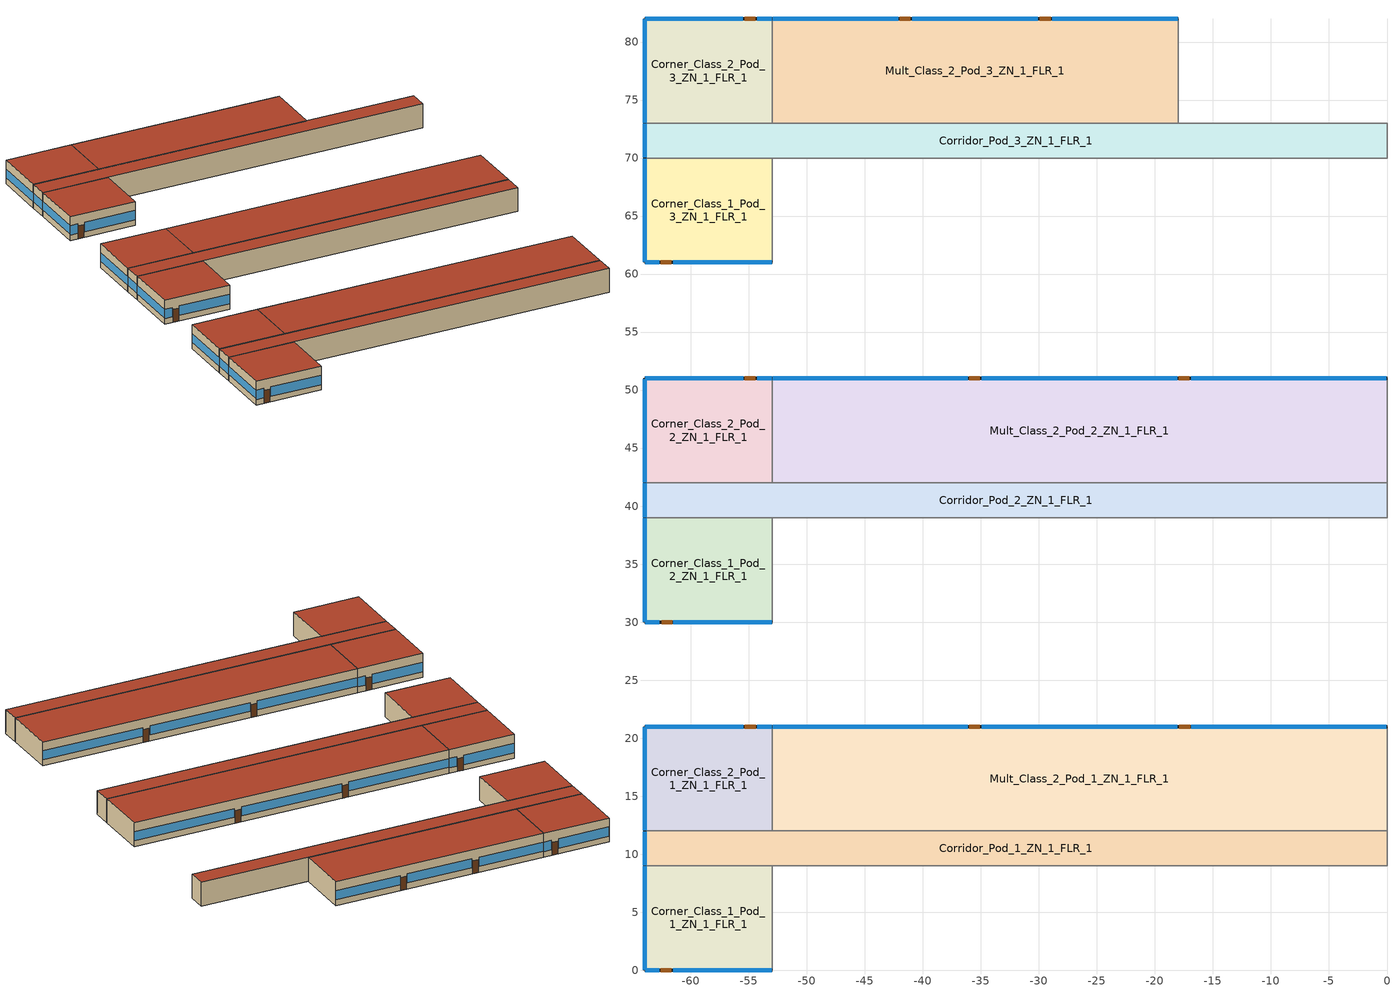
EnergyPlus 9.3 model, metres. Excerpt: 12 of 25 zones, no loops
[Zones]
Corner_Class_1_Pod_1_ZN_1_FLR_1
 floor ground (Slab Floor with Radiant): -64,9 -53,9 -53,0 -64,0 z0
 wall outside (nonres_ext_wall): -64,9 -64,0 -53,0 z0:4
 wall to Mult_Class_1_Pod_1_ZN_1_FLR_1 (int_wall): -53,0 -53,9 z0:4
 wall to Corridor_Pod_1_ZN_1_FLR_1 (int_wall): -53,9 -64,9 z0:4
 window (NonresWindow_U_0.37_SHGC_0.36): -64,8.95 -64,0.05 z1.1:2.52; -63.95,0 -62.73,0 / -61.51,0 -53.05,0 z0.92:2.51
 door (Swinging Door_con): -62.59,0 -61.68,0 z0:2.13
 roof outside (nonres_roof): -64,0 -53,0 -53,9 -64,9 z4
Corridor_Pod_1_ZN_1_FLR_1
 floor ground (Slab Floor with Radiant): -64,12 0,12 0,9 -64,9 z0
 wall outside (nonres_ext_wall): -64,12 -64,9 z0:4
 wall to Mult_Class_1_Pod_1_ZN_1_FLR_1 (int_wall): -53,9 0,9 z0:4
 wall to Main_Corridor_ZN_1_FLR_1 (int_wall): 0,9 0,12 z0:4
 wall to Mult_Class_2_Pod_1_ZN_1_FLR_1 (int_wall): 0,12 -53,12 z0:4
 wall to Corner_Class_2_Pod_1_ZN_1_FLR_1 (int_wall): -53,12 -64,12 z0:4
 window (NonresWindow_U_0.37_SHGC_0.36): -64,11.95 -64,9.05 z1.1:2.55
 roof outside (nonres_roof): -64,9 0,9 0,12 -64,12 z4
Corner_Class_2_Pod_1_ZN_1_FLR_1
 floor ground (Slab Floor with Radiant): -64,21 -53,21 -53,12 -64,12 z0
 wall outside (nonres_ext_wall): -53,21 -64,21 -64,12 z0:4
 wall to Mult_Class_2_Pod_1_ZN_1_FLR_1 (int_wall): -53,12 -53,21 z0:4
 window (NonresWindow_U_0.37_SHGC_0.36): -64,20.95 -64,12.05 z1.1:2.52; -53.05,21 -54.27,21 / -55.49,21 -63.95,21 z0.92:2.51
 door (Swinging Door_con): -54.43,21 -55.34,21 z0:2.13
 roof outside (nonres_roof): -64,12 -53,12 -53,21 -64,21 z4
Mult_Class_2_Pod_1_ZN_1_FLR_1
 floor ground (Slab Floor with Radiant): -53,21 0,21 0,12 -53,12 z0
 wall outside (nonres_ext_wall): 0,21 -53,21 z0:4
 wall to Main_Corridor_ZN_1_FLR_1 (int_wall): 0,12 0,21 z0:4
 window (NonresWindow_U_0.37_SHGC_0.36): -0.05,21 -16.87,21 / -18.09,21 -34.91,21 / -36.13,21 -52.95,21 z1.03:2.5
 door (Swinging Door_con): -16.98,21 -17.89,21 / -35.09,21 -36.01,21 z0:2.13
 roof outside (nonres_roof): -53,12 0,12 0,21 -53,21 z4
Corner_Class_1_Pod_2_ZN_1_FLR_1
 floor ground (Corner_Class_1_Pod_2_ZN_1_FLR_1_Floor_Ffactor): -64,39 -53,39 -53,30 -64,30 z0
 wall outside (nonres_ext_wall): -64,39 -64,30 -53,30 z0:4
 wall to Mult_Class_1_Pod_2_ZN_1_FLR_1 (int_wall): -53,30 -53,39 z0:4
 wall to Corridor_Pod_2_ZN_1_FLR_1 (int_wall): -53,39 -64,39 z0:4
 window (NonresWindow_U_0.37_SHGC_0.36): -64,38.95 -64,30.05 z1.1:2.52; -63.95,30 -62.73,30 / -61.51,30 -53.05,30 z0.92:2.51
 door (Swinging Door_con): -62.53,30 -61.62,30 z0:2.13
 roof outside (nonres_roof): -64,30 -53,30 -53,39 -64,39 z4
Corridor_Pod_2_ZN_1_FLR_1
 floor ground (Corridor_Pod_2_ZN_1_FLR_1_Floor_Ffactor): -64,42 0,42 0,39 -64,39 z0
 wall outside (nonres_ext_wall): -64,42 -64,39 z0:4
 wall to Mult_Class_1_Pod_2_ZN_1_FLR_1 (int_wall): -53,39 0,39 z0:4
 wall to Main_Corridor_ZN_1_FLR_1 (int_wall): 0,39 0,42 z0:4
 wall to Mult_Class_2_Pod_2_ZN_1_FLR_1 (int_wall): 0,42 -53,42 z0:4
 wall to Corner_Class_2_Pod_2_ZN_1_FLR_1 (int_wall): -53,42 -64,42 z0:4
 window (NonresWindow_U_0.37_SHGC_0.36): -64,41.95 -64,39.05 z1.1:2.55
 roof outside (nonres_roof): -64,39 0,39 0,42 -64,42 z4
Corner_Class_2_Pod_2_ZN_1_FLR_1
 floor ground (Corner_Class_2_Pod_2_ZN_1_FLR_1_Floor_Ffactor): -64,51 -53,51 -53,42 -64,42 z0
 wall outside (nonres_ext_wall): -53,51 -64,51 -64,42 z0:4
 wall to Mult_Class_2_Pod_2_ZN_1_FLR_1 (int_wall): -53,42 -53,51 z0:4
 window (NonresWindow_U_0.37_SHGC_0.36): -64,50.95 -64,42.05 z1.1:2.52; -53.05,51 -54.27,51 / -55.49,51 -63.95,51 z0.92:2.51
 door (Swinging Door_con): -54.45,51 -55.36,51 z0:2.13
 roof outside (nonres_roof): -64,42 -53,42 -53,51 -64,51 z4
Mult_Class_2_Pod_2_ZN_1_FLR_1
 floor ground (Mult_Class_2_Pod_2_ZN_1_FLR_1_Floor_Ffactor): -53,51 0,51 0,42 -53,42 z0
 wall outside (nonres_ext_wall): 0,51 -53,51 z0:4
 wall to Main_Corridor_ZN_1_FLR_1 (int_wall): 0,42 0,51 z0:4
 window (NonresWindow_U_0.37_SHGC_0.36): -0.05,51 -16.87,51 / -18.09,51 -34.91,51 / -36.13,51 -52.95,51 z1.03:2.5
 door (Swinging Door_con): -17.05,51 -17.96,51 / -35.11,51 -36.02,51 z0:2.13
 roof outside (nonres_roof): -53,42 0,42 0,51 -53,51 z4
Corner_Class_1_Pod_3_ZN_1_FLR_1
 floor ground (Corner_Class_1_Pod_3_ZN_1_FLR_1_Floor_Ffactor): -64,70 -53,70 -53,61 -64,61 z0
 wall outside (nonres_ext_wall): -64,70 -64,61 -53,61 z0:4
 wall to Mult_Class_1_Pod_3_ZN_1_FLR_1 (int_wall): -53,61 -53,70 z0:4
 wall to Corridor_Pod_3_ZN_1_FLR_1 (int_wall): -53,70 -64,70 z0:4
 window (NonresWindow_U_0.37_SHGC_0.36): -64,69.95 -64,61.05 z1.1:2.52; -63.95,61 -62.73,61 / -61.51,61 -53.05,61 z0.92:2.51
 door (Swinging Door_con): -62.62,61 -61.7,61 z0:2.13
 roof outside (nonres_roof): -64,61 -53,61 -53,70 -64,70 z4
Corridor_Pod_3_ZN_1_FLR_1
 floor ground (Corridor_Pod_3_ZN_1_FLR_1_Floor_Ffactor): -64,73 0,73 0,70 -64,70 z0
 wall outside (nonres_ext_wall): -64,73 -64,70 z0:4
 wall to Mult_Class_1_Pod_3_ZN_1_FLR_1 (int_wall): -53,70 0,70 z0:4
 wall to Library_Media_Center_ZN_1_FLR_1 (int_wall): 0,70 0,73 z0:4
 wall to Computer_Class_ZN_1_FLR_1 (int_wall): 0,73 -18,73 z0:4
 wall to Mult_Class_2_Pod_3_ZN_1_FLR_1 (int_wall): -18,73 -53,73 z0:4
 wall to Corner_Class_2_Pod_3_ZN_1_FLR_1 (int_wall): -53,73 -64,73 z0:4
 window (NonresWindow_U_0.37_SHGC_0.36): -64,72.95 -64,70.05 z1.1:2.55
 roof outside (nonres_roof): -64,70 0,70 0,73 -64,73 z4
Corner_Class_2_Pod_3_ZN_1_FLR_1
 floor ground (Corner_Class_2_Pod_3_ZN_1_FLR_1_Floor_Ffactor): -64,82 -53,82 -53,73 -64,73 z0
 wall outside (nonres_ext_wall): -53,82 -64,82 -64,73 z0:4
 wall to Mult_Class_2_Pod_3_ZN_1_FLR_1 (int_wall): -53,73 -53,82 z0:4
 window (NonresWindow_U_0.37_SHGC_0.36): -53.05,82 -54.27,82 / -55.52,82 -63.95,82 z0.92:2.51; -64,81.95 -64,73.05 z1.1:2.52
 door (Swinging Door_con): -54.44,82 -55.36,82 z0:2.13
 roof outside (nonres_roof): -64,73 -53,73 -53,82 -64,82 z4
Mult_Class_2_Pod_3_ZN_1_FLR_1
 floor ground (Mult_Class_2_Pod_3_ZN_1_FLR_1_Floor_Ffactor): -53,82 -18,82 -18,73 -53,73 z0
 wall outside (nonres_ext_wall): -18,82 -53,82 z0:4
 wall to Computer_Class_ZN_1_FLR_1 (int_wall): -18,73 -18,82 z0:4
 window (NonresWindow_U_0.37_SHGC_0.36): -18.05,82 -28.87,82 / -30.09,82 -40.91,82 / -42.13,82 -52.95,82 z0.99:2.5
 door (Swinging Door_con): -29,82 -29.92,82 / -41.09,82 -42.01,82 z0:2.13
 roof outside (nonres_roof): -53,73 -18,73 -18,82 -53,82 z4
[Building]
SchoolPrimary: North Axis {deg}=0; Terrain=City; Loads Convergence Tolerance Value {W}=0.04; Temperature Convergence Tolerance Value {deltaC}=0.2; Solar Distribution=FullInteriorAndExterior; Maximum Number of Warmup Days=25; Minimum Number of Warmup Days=6
[Site:Location]
New.York-John.F.Kennedy.Intl.AP_NY_USA WMO=744860: Latitude {deg}=40.66; Longitude {deg}=-73.8; Time Zone {hr}=-5; Elevation {m}=7
[SizingPeriod:DesignDay] Day of Month=21; Dry-Bulb Temperature Range Modifier Type=DefaultMultipliers; Humidity Condition Type=Wetbulb; Barometric Pressure {Pa}=101241; Rain Indicator=No; Snow Indicator=No; Daylight Saving Time Indicator=No
Name | Month | Day Type | Maximum Dry-Bulb Temperature {C} | Daily Dry-Bulb Temperature Range {deltaC} | Wetbulb or DewPoint at Maximum Dry-Bulb {C} | Wind Speed {m/s} | Wind Direction {deg} | Solar Model Indicator | Sky Clearness | ASHRAE Clear Sky Optical Depth for Beam Irradiance (taub) | ASHRAE Clear Sky Optical Depth for Diffuse Irradiance (taud)
New.York-John.F.Kennedy.Intl.AP_NY_USA Ann Htg 99.6% Condns DB | 1 | WinterDesignDay | -10.7 | 0 | -10.7 | 7.5 | 320 | ASHRAEClearSky | 0
New.York-John.F.Kennedy.Intl.AP_NY_USA Ann Clg .4% Condns DB=>MWB | 7 | SummerDesignDay | 32.1 | 7.4 | 23.1 | 5.6 | 230 | ASHRAETau |  | 0.541 | 1.8
[Site:GroundTemperature:BuildingSurface]
19.713, 19.665, 19.706, 19.745, 20.486, 22.11, 22.459, 22.554, 22.169, 20.607, 20.047, 19.805
[Site:GroundTemperature:FCfactorMethod]
January Ground Temperature {C}=14; February Ground Temperature {C}=7.3; March Ground Temperature {C}=3.3; April Ground Temperature {C}=1.2; May Ground Temperature {C}=-0.2; June Ground Temperature {C}=5.6; July Ground Temperature {C}=10.9; August Ground Temperature {C}=16.1; September Ground Temperature {C}=21.7; October Ground Temperature {C}=25; November Ground Temperature {C}=24.8; December Ground Temperature {C}=19.9
[Site:WaterMainsTemperature]
Calculation Method=Correlation; Annual Average Outdoor Air Temperature {C}=12.4667; Maximum Difference In Monthly Average Outdoor Air Temperatures {deltaC}=25.2
[Material]
Name | Roughness | Thickness {m} | Conductivity {W/m-K} | Density {kg/m3} | Specific Heat {J/kg-K} | Thermal Absorptance | Solar Absorptance | Visible Absorptance
Std Wood 6inch | MediumSmooth | 0.15 | 0.12 | 540 | 1210 | 0.9 | 0.7 | 0.7
F07 25mm stucco | Smooth | 0.0254 | 0.72 | 1856 | 840 | 0.9 | 0.7 | 0.7
F08 Metal surface | Smooth | 0.0008 | 45.28 | 7824 | 500
F13 Built-up roofing | Rough | 0.0095 | 0.16 | 1120 | 1460 | 0.9 | 0.77
G01 13mm gypsum board | Smooth | 0.0127 | 0.16 | 800 | 1090 | 0.9 | 0.7 | 0.5
G01 16mm gypsum board | MediumSmooth | 0.0159 | 0.16 | 800 | 1090
CONCRETE - DRIED SAND AND GRAVEL 4 IN | MediumRough | 0.1 | 1.29 | 2242.58 | 830 | 0.9 | 0.6 | 0.6
GYP1; GYP2 | MediumRough | 0.0508 | 1.822 | 2111.66 | 1087.6 | 0.9 | 0.5 | 0.5
INS - EXPANDED EXT POLYSTYRENE R12 2 IN | Rough | 0.05 | 0.02 | 56.06 | 1210 | 0.9 | 0.5 | 0.5
FINISH FLOORING - TILE 1 / 16 IN | Smooth | 0.0016 | 0.17 | 1922.21 | 1250 | 0.9 | 0.5 | 0.5
[Material:NoMass] Thermal Absorptance=0.9; Solar Absorptance=0.7; Visible Absorptance=0.7
Name | Roughness | Thermal Resistance {m2-K/W}
Opaque Door panel_con | MediumRough | 0.475964
Nonres_Roof_Insulation | MediumSmooth | 5.30668
Nonres_Exterior_Wall_Insulation | MediumSmooth | 2.368
[WindowMaterial:SimpleGlazingSystem]
Nonres Window Glazing Layer: U-Factor {W/m2-K}=2.10096; Solar Heat Gain Coefficient=0.36; Visible Transmittance=0.396
[MaterialProperty:PhaseChangeHysteresis] Latent Heat during the Entire Phase Change Process {J/kg}=6953.7; Liquid State Thermal Conductivity {W/m-K}=1.822; Liquid State Density {kg/m3}=2111.66; Liquid State Specific Heat {J/kg-K}=1.0466; High Temperature Difference of Melting Curve {deltaC}=1; Peak Melting Temperature {C}=21; Low Temperature Difference of Melting Curve {deltaC}=1; Solid State Thermal Conductivity {W/m-K}=1.762; Solid State Density {kg/m3}=2111.66; Solid State Specific Heat {J/kg-K}=0.9992; High Temperature Difference of Freezing Curve {deltaC}=1; Peak Freezing Temperature {C}=18.5; Low Temperature Difference of Freezing Curve {deltaC}=1
GYP1; GYP2
[Construction]
Swinging Door_con: Opaque Door panel_con
InteriorFurnishings: Std Wood 6inch
int_wall: G01 13mm gypsum board, G01 13mm gypsum board
nonres_roof: F13 Built-up roofing, Nonres_Roof_Insulation, F08 Metal surface
nonres_ext_wall: F07 25mm stucco, G01 16mm gypsum board, Nonres_Exterior_Wall_Insulation, G01 16mm gypsum board
NonresWindow_U_0.37_SHGC_0.36: Nonres Window Glazing Layer
[Construction:FfactorGroundFloor] F-Factor {W/m-K}=0.90012
Name | Area {m2} | PerimeterExposed {m}
Corner_Class_1_Pod_2_ZN_1_FLR_1_Floor_Ffactor; Corner_Class_2_Pod_2_ZN_1_FLR_1_Floor_Ffactor; Corner_Class_1_Pod_3_ZN_1_FLR_1_Floor_Ffactor; Corner_Class_2_Pod_3_ZN_1_FLR_1_Floor_Ffactor | 99 | 20
Corridor_Pod_2_ZN_1_FLR_1_Floor_Ffactor; Corridor_Pod_3_ZN_1_FLR_1_Floor_Ffactor | 192 | 3
Mult_Class_2_Pod_2_ZN_1_FLR_1_Floor_Ffactor | 477 | 53
Mult_Class_2_Pod_3_ZN_1_FLR_1_Floor_Ffactor | 315 | 35
[Construction:InternalSource]
Slab Floor with Radiant: 3, 4, 1, 0.1524, CONCRETE - DRIED SAND AND GRAVEL 4 IN, INS - EXPANDED EXT POLYSTYRENE R12 2 IN, GYP1, GYP2, FINISH FLOORING - TILE 1 / 16 IN
[Zone] Type=1; Multiplier=1; Ceiling Height {m}=4; Floor Area {m2}=autocalculate; Part of Total Floor Area=Yes
Name | Volume {m3}
Corner_Class_1_Pod_1_ZN_1_FLR_1; Corner_Class_2_Pod_1_ZN_1_FLR_1; Corner_Class_1_Pod_2_ZN_1_FLR_1; Corner_Class_2_Pod_2_ZN_1_FLR_1; Corner_Class_1_Pod_3_ZN_1_FLR_1; Corner_Class_2_Pod_3_ZN_1_FLR_1 | 396
Corridor_Pod_1_ZN_1_FLR_1; Corridor_Pod_2_ZN_1_FLR_1; Corridor_Pod_3_ZN_1_FLR_1 | 768
Mult_Class_2_Pod_1_ZN_1_FLR_1; Mult_Class_2_Pod_2_ZN_1_FLR_1 | 1908
Mult_Class_2_Pod_3_ZN_1_FLR_1 | 1260
[InternalMass] Construction=InteriorFurnishings
Name | Zone or ZoneList | Surface Area {m2}
Corner_Class_1_Pod_1_ZN_1_FLR_1_InternalMass_1 | Corner_Class_1_Pod_1_ZN_1_FLR_1 | 198
Corridor_Pod_1_ZN_1_FLR_1_InternalMass_1 | Corridor_Pod_1_ZN_1_FLR_1 | 384
Corner_Class_2_Pod_1_ZN_1_FLR_1_InternalMass_1 | Corner_Class_2_Pod_1_ZN_1_FLR_1 | 198
Mult_Class_2_Pod_1_ZN_1_FLR_1_InternalMass_1 | Mult_Class_2_Pod_1_ZN_1_FLR_1 | 954
Corner_Class_1_Pod_2_ZN_1_FLR_1_InternalMass_1 | Corner_Class_1_Pod_2_ZN_1_FLR_1 | 198
Corridor_Pod_2_ZN_1_FLR_1_InternalMass_1 | Corridor_Pod_2_ZN_1_FLR_1 | 384
Corner_Class_2_Pod_2_ZN_1_FLR_1_InternalMass_1 | Corner_Class_2_Pod_2_ZN_1_FLR_1 | 198
Mult_Class_2_Pod_2_ZN_1_FLR_1_InternalMass_1 | Mult_Class_2_Pod_2_ZN_1_FLR_1 | 954
Corner_Class_1_Pod_3_ZN_1_FLR_1_InternalMass_1 | Corner_Class_1_Pod_3_ZN_1_FLR_1 | 198
Corridor_Pod_3_ZN_1_FLR_1_InternalMass_1 | Corridor_Pod_3_ZN_1_FLR_1 | 384
Corner_Class_2_Pod_3_ZN_1_FLR_1_InternalMass_1 | Corner_Class_2_Pod_3_ZN_1_FLR_1 | 198
Mult_Class_2_Pod_3_ZN_1_FLR_1_InternalMass_1 | Mult_Class_2_Pod_3_ZN_1_FLR_1 | 630
[People] Number of People Schedule=BLDG_OCC_SCH; Fraction Radiant=0.3; Sensible Heat Fraction=AUTOCALCULATE; Activity Level Schedule=ACTIVITY_SCH; Enable ASHRAE 55 Comfort Warnings=No; Mean Radiant Temperature Calculation Type=ZoneAveraged; Work Efficiency Schedule=WORK_EFF_SCH; Clothing Insulation Calculation Method=ClothingInsulationSchedule; Clothing Insulation Schedule=CLOTHING_SCH; Air Velocity Schedule=AIR_VELO_SCH; Thermal Comfort Model 1 Type=FANGER
Name | Zone or ZoneList | Number of People Calculation Method | Zone Floor Area per Person {m2/person} | Number of People
Corner_Class_1_Pod_1_ZN_1_FLR_1 | Corner_Class_1_Pod_1_ZN_1_FLR_1 | Area/Person | 3.716
Corridor_Pod_1_ZN_1_FLR_1 | Corridor_Pod_1_ZN_1_FLR_1 | People |  | 0
Corner_Class_2_Pod_1_ZN_1_FLR_1 | Corner_Class_2_Pod_1_ZN_1_FLR_1 | Area/Person | 3.716
Mult_Class_2_Pod_1_ZN_1_FLR_1 | Mult_Class_2_Pod_1_ZN_1_FLR_1 | Area/Person | 3.716
Corner_Class_1_Pod_2_ZN_1_FLR_1 | Corner_Class_1_Pod_2_ZN_1_FLR_1 | Area/Person | 3.716
Corridor_Pod_2_ZN_1_FLR_1 | Corridor_Pod_2_ZN_1_FLR_1 | People |  | 0
Corner_Class_2_Pod_2_ZN_1_FLR_1 | Corner_Class_2_Pod_2_ZN_1_FLR_1 | Area/Person | 3.716
Mult_Class_2_Pod_2_ZN_1_FLR_1 | Mult_Class_2_Pod_2_ZN_1_FLR_1 | Area/Person | 3.716
Corner_Class_1_Pod_3_ZN_1_FLR_1 | Corner_Class_1_Pod_3_ZN_1_FLR_1 | Area/Person | 3.716
Corridor_Pod_3_ZN_1_FLR_1 | Corridor_Pod_3_ZN_1_FLR_1 | People |  | 0
Corner_Class_2_Pod_3_ZN_1_FLR_1 | Corner_Class_2_Pod_3_ZN_1_FLR_1 | Area/Person | 3.716
Mult_Class_2_Pod_3_ZN_1_FLR_1 | Mult_Class_2_Pod_3_ZN_1_FLR_1 | Area/Person | 3.716
[Lights] Design Level Calculation Method=Watts/Area; Return Air Fraction=0; Fraction Radiant=0.37; Fraction Visible=0.2; Fraction Replaceable=1; Return Air Fraction Calculated from Plenum Temperature=No
Name | Zone or ZoneList | Schedule | Watts per Zone Floor Area {W/m2}
Corner_Class_1_Pod_1_ZN_1_FLR_1_Lights | Corner_Class_1_Pod_1_ZN_1_FLR_1 | BLDG_LIGHT_CLASSROOM_SCH | 7.64238
Corridor_Pod_1_ZN_1_FLR_1_Lights | Corridor_Pod_1_ZN_1_FLR_1 | BLDG_LIGHT_CORRIDOR_SCH | 4.4132
Corner_Class_2_Pod_1_ZN_1_FLR_1_Lights | Corner_Class_2_Pod_1_ZN_1_FLR_1 | BLDG_LIGHT_CLASSROOM_SCH | 7.64238
Mult_Class_2_Pod_1_ZN_1_FLR_1_Lights | Mult_Class_2_Pod_1_ZN_1_FLR_1 | BLDG_LIGHT_CLASSROOM_SCH | 7.64238
Corner_Class_1_Pod_2_ZN_1_FLR_1_Lights | Corner_Class_1_Pod_2_ZN_1_FLR_1 | BLDG_LIGHT_CLASSROOM_SCH | 7.64238
Corridor_Pod_2_ZN_1_FLR_1_Lights | Corridor_Pod_2_ZN_1_FLR_1 | BLDG_LIGHT_CORRIDOR_SCH | 4.4132
Corner_Class_2_Pod_2_ZN_1_FLR_1_Lights | Corner_Class_2_Pod_2_ZN_1_FLR_1 | BLDG_LIGHT_CLASSROOM_SCH | 7.64238
Mult_Class_2_Pod_2_ZN_1_FLR_1_Lights | Mult_Class_2_Pod_2_ZN_1_FLR_1 | BLDG_LIGHT_CLASSROOM_SCH | 7.64238
Corner_Class_1_Pod_3_ZN_1_FLR_1_Lights | Corner_Class_1_Pod_3_ZN_1_FLR_1 | BLDG_LIGHT_CLASSROOM_SCH | 7.64238
Corridor_Pod_3_ZN_1_FLR_1_Lights | Corridor_Pod_3_ZN_1_FLR_1 | BLDG_LIGHT_CORRIDOR_SCH | 4.4132
Corner_Class_2_Pod_3_ZN_1_FLR_1_Lights | Corner_Class_2_Pod_3_ZN_1_FLR_1 | BLDG_LIGHT_CLASSROOM_SCH | 7.64238
Mult_Class_2_Pod_3_ZN_1_FLR_1_Lights | Mult_Class_2_Pod_3_ZN_1_FLR_1 | BLDG_LIGHT_CLASSROOM_SCH | 7.64238
[ElectricEquipment] Schedule=BLDG_EQUIP_SCH; Design Level Calculation Method=EquipmentLevel; Fraction Latent=0; Fraction Radiant=0.5; Fraction Lost=0
Name | Zone or ZoneList | Design Level {W}
Corner_Class_1_Pod_1_ZN_1_FLR_1_PlugMisc_Equip | Corner_Class_1_Pod_1_ZN_1_FLR_1 | 1485
Corridor_Pod_1_ZN_1_FLR_1_PlugMisc_Equip | Corridor_Pod_1_ZN_1_FLR_1 | 768
Corner_Class_2_Pod_1_ZN_1_FLR_1_PlugMisc_Equip | Corner_Class_2_Pod_1_ZN_1_FLR_1 | 1485
Mult_Class_2_Pod_1_ZN_1_FLR_1_PlugMisc_Equip | Mult_Class_2_Pod_1_ZN_1_FLR_1 | 7155
Corner_Class_1_Pod_2_ZN_1_FLR_1_PlugMisc_Equip | Corner_Class_1_Pod_2_ZN_1_FLR_1 | 1485
Corridor_Pod_2_ZN_1_FLR_1_PlugMisc_Equip | Corridor_Pod_2_ZN_1_FLR_1 | 768
Corner_Class_2_Pod_2_ZN_1_FLR_1_PlugMisc_Equip | Corner_Class_2_Pod_2_ZN_1_FLR_1 | 1485
Mult_Class_2_Pod_2_ZN_1_FLR_1_PlugMisc_Equip | Mult_Class_2_Pod_2_ZN_1_FLR_1 | 7155
Corner_Class_1_Pod_3_ZN_1_FLR_1_PlugMisc_Equip | Corner_Class_1_Pod_3_ZN_1_FLR_1 | 1485
Corridor_Pod_3_ZN_1_FLR_1_PlugMisc_Equip | Corridor_Pod_3_ZN_1_FLR_1 | 768
Corner_Class_2_Pod_3_ZN_1_FLR_1_PlugMisc_Equip | Corner_Class_2_Pod_3_ZN_1_FLR_1 | 1485
Mult_Class_2_Pod_3_ZN_1_FLR_1_PlugMisc_Equip | Mult_Class_2_Pod_3_ZN_1_FLR_1 | 4725
[Daylighting:Controls] Daylighting Method=SplitFlux; Lighting Control Type=Continuousoff; Minimum Input Power Fraction for Continuous or ContinuousOff Dimming Control=0.2; Minimum Light Output Fraction for Continuous or ContinuousOff Dimming Control=0.2; Number of Stepped Control Steps=3; Probability Lighting will be Reset When Needed in Manual Stepped Control=1; Maximum Allowable Discomfort Glare Index=22; Illuminance Setpoint at Reference Point 1 {lux}=377; Illuminance Setpoint at Reference Point 2 {lux}=377
Name | Zone | Glare Calculation Daylighting Reference Point | Glare Calculation Azimuth Angle of View Direction Clockwise from Zone y-Axis {deg} | Daylighting Reference Point 1 | Fraction of Zone Controlled by Reference Point 1 | Daylighting Reference Point 2 | Fraction of Zone Controlled by Reference Point 2
Corner_Class_1_Pod_1_ZN_1_FLR_1_DaylCtrl | Corner_Class_1_Pod_1_ZN_1_FLR_1 | Corner_Class_1_Pod_1_ZN_1_FLR_1_DaylRefPt1 | 180 | Corner_Class_1_Pod_1_ZN_1_FLR_1_DaylRefPt1 | 0.56 | Corner_Class_1_Pod_1_ZN_1_FLR_1_DaylRefPt2 | 0.2
Corner_Class_2_Pod_1_ZN_1_FLR_1_DaylCtrl | Corner_Class_2_Pod_1_ZN_1_FLR_1 | Corner_Class_2_Pod_1_ZN_1_FLR_1_DaylRefPt1 | 270 | Corner_Class_2_Pod_1_ZN_1_FLR_1_DaylRefPt1 | 0.56 | Corner_Class_2_Pod_1_ZN_1_FLR_1_DaylRefPt2 | 0.22
Mult_Class_2_Pod_1_ZN_1_FLR_1_DaylCtrl | Mult_Class_2_Pod_1_ZN_1_FLR_1 | Mult_Class_2_Pod_1_ZN_1_FLR_1_DaylRefPt1 | 0 | Mult_Class_2_Pod_1_ZN_1_FLR_1_DaylRefPt1 | 0.28 | Mult_Class_2_Pod_1_ZN_1_FLR_1_DaylRefPt2 | 0.28
Corner_Class_1_Pod_2_ZN_1_FLR_1_DaylCtrl | Corner_Class_1_Pod_2_ZN_1_FLR_1 | Corner_Class_1_Pod_2_ZN_1_FLR_1_DaylRefPt1 | 180 | Corner_Class_1_Pod_2_ZN_1_FLR_1_DaylRefPt1 | 0.56 | Corner_Class_1_Pod_2_ZN_1_FLR_1_DaylRefPt2 | 0.2
Corner_Class_2_Pod_2_ZN_1_FLR_1_DaylCtrl | Corner_Class_2_Pod_2_ZN_1_FLR_1 | Corner_Class_2_Pod_2_ZN_1_FLR_1_DaylRefPt1 | 270 | Corner_Class_2_Pod_2_ZN_1_FLR_1_DaylRefPt1 | 0.56 | Corner_Class_2_Pod_2_ZN_1_FLR_1_DaylRefPt2 | 0.2
Mult_Class_2_Pod_2_ZN_1_FLR_1_DaylCtrl | Mult_Class_2_Pod_2_ZN_1_FLR_1 | Mult_Class_2_Pod_2_ZN_1_FLR_1_DaylRefPt1 | 0 | Mult_Class_2_Pod_2_ZN_1_FLR_1_DaylRefPt1 | 0.28 | Mult_Class_2_Pod_2_ZN_1_FLR_1_DaylRefPt2 | 0.28
Corner_Class_1_Pod_3_ZN_1_FLR_1_DaylCtrl | Corner_Class_1_Pod_3_ZN_1_FLR_1 | Corner_Class_1_Pod_3_ZN_1_FLR_1_DaylRefPt1 | 180 | Corner_Class_1_Pod_3_ZN_1_FLR_1_DaylRefPt1 | 0.56 | Corner_Class_1_Pod_3_ZN_1_FLR_1_DaylRefPt2 | 0.2
Corner_Class_2_Pod_3_ZN_1_FLR_1_DaylCtrl | Corner_Class_2_Pod_3_ZN_1_FLR_1 | Corner_Class_2_Pod_3_ZN_1_FLR_1_DaylRefPt1 | 270 | Corner_Class_2_Pod_3_ZN_1_FLR_1_DaylRefPt1 | 0.56 | Corner_Class_2_Pod_3_ZN_1_FLR_1_DaylRefPt2 | 0.2
Mult_Class_2_Pod_3_ZN_1_FLR_1_DaylCtrl | Mult_Class_2_Pod_3_ZN_1_FLR_1 | Mult_Class_2_Pod_3_ZN_1_FLR_1_DaylRefPt1 | 0 | Mult_Class_2_Pod_3_ZN_1_FLR_1_DaylRefPt1 | 0.28 | Mult_Class_2_Pod_3_ZN_1_FLR_1_DaylRefPt2 | 0.28
[ZoneInfiltration:DesignFlowRate] Schedule=INFIL_SCH_PNNL; Design Flow Rate Calculation Method=Flow/ExteriorArea; Constant Term Coefficient=0; Temperature Term Coefficient=0; Velocity Term Coefficient=0.224; Velocity Squared Term Coefficient=0
Name | Zone or ZoneList | Flow per Exterior Surface Area {m3/s-m2}
Corner_Class_1_Pod_1_ZN_1_FLR_1_Infiltration | Corner_Class_1_Pod_1_ZN_1_FLR_1 | 0.000254325
Corridor_Pod_1_ZN_1_FLR_1_Infiltration | Corridor_Pod_1_ZN_1_FLR_1 | 3.35686e-05
Corner_Class_2_Pod_1_ZN_1_FLR_1_Infiltration | Corner_Class_2_Pod_1_ZN_1_FLR_1 | 0.000254325
Mult_Class_2_Pod_1_ZN_1_FLR_1_Infiltration | Mult_Class_2_Pod_1_ZN_1_FLR_1 | 0.00017524
Corner_Class_1_Pod_2_ZN_1_FLR_1_Infiltration | Corner_Class_1_Pod_2_ZN_1_FLR_1 | 0.000254325
Corridor_Pod_2_ZN_1_FLR_1_Infiltration | Corridor_Pod_2_ZN_1_FLR_1 | 3.35686e-05
Corner_Class_2_Pod_2_ZN_1_FLR_1_Infiltration | Corner_Class_2_Pod_2_ZN_1_FLR_1 | 0.000254325
Mult_Class_2_Pod_2_ZN_1_FLR_1_Infiltration | Mult_Class_2_Pod_2_ZN_1_FLR_1 | 0.00017524
Corner_Class_1_Pod_3_ZN_1_FLR_1_Infiltration | Corner_Class_1_Pod_3_ZN_1_FLR_1 | 0.000254325
Corridor_Pod_3_ZN_1_FLR_1_Infiltration | Corridor_Pod_3_ZN_1_FLR_1 | 3.35686e-05
Corner_Class_2_Pod_3_ZN_1_FLR_1_Infiltration | Corner_Class_2_Pod_3_ZN_1_FLR_1 | 0.000254325
Mult_Class_2_Pod_3_ZN_1_FLR_1_Infiltration | Mult_Class_2_Pod_3_ZN_1_FLR_1 | 0.00017524
[Exterior:Lights] Control Option=AstronomicalClock
Name | Schedule | Design Level {W}
Exterior_Lights_a | Exterior_lighting_schedule_a | 150.48
Exterior_Lights_b | Exterior_lighting_schedule_b_2016 | 1645.9
Exterior_Lights_c | Exterior_lighting_schedule_c_2016 | 584.3
[ZoneHVAC:IdealLoadsAirSystem] Maximum Heating Supply Air Temperature {C}=50; Minimum Cooling Supply Air Temperature {C}=13; Maximum Heating Supply Air Humidity Ratio {kgWater/kgDryAir}=0.0156; Minimum Cooling Supply Air Humidity Ratio {kgWater/kgDryAir}=0.0077; Heating Limit=NoLimit; Cooling Limit=NoLimit; Dehumidification Control Type=ConstantSensibleHeatRatio; Cooling Sensible Heat Ratio=0.7; Humidification Control Type=None; Demand Controlled Ventilation Type=None; Outdoor Air Economizer Type=NoEconomizer; Heat Recovery Type=None; Sensible Heat Recovery Effectiveness=0.7; Latent Heat Recovery Effectiveness=0.65
Main_Corridor_ZN_1_FLR_1 Ideal Loads Air System; Lobby_ZN_1_FLR_1 Ideal Loads Air System
[AvailabilityManager:Scheduled]
DOAS Availability: Schedule=HVACOperationSchd
[Schedule:Compact]
BLDG_LIGHT_CLASSROOM_SCH: Through: 6/30, For: Weekdays, Until: 7:00, 0.1773, Until: 8:00, 0.9, Until: 21:00, 0.598291, Until: 24:00, 0.1773, For: SummerDesignDay, Until: 24:00, 1, For: WinterDesignDay, Until: 24:00, 0, For: WeekEnds Holidays AllOtherDays, Until: 24:00, 0.1773, Through: 9/1, For: Weekdays, Until: 8:00, 0.1773, Until: 20:00, 0.332384, Until: 21:00, 0.117863, Until: 24:00, 0.1773, For: SummerDesignDay, Until: 24:00, 1, For: WinterDesignDay, Until: 24:00, 0, For: WeekEnds Holidays AllOtherDays, Until: 24:00, 0.1773, Through: 12/31, For: Weekdays, Until: 7:00, 0.1773, Until: 8:00, 0.9, Until: 21:00, 0.598291, Until: 24:00, 0.1773, For: SummerDesignDay, Until: 24:00, 1, For: WinterDesignDay, Until: 24:00, 0, For: WeekEnds Holidays AllOtherDays, Until: 24:00, 0.1773
BLDG_LIGHT_CORRIDOR_SCH: Through: 6/30, For: Weekdays, Until: 7:00, 0.1773, Until: 8:00, 0.9, Until: 21:00, 0.560781, Until: 24:00, 0.1773, For: SummerDesignDay, Until: 24:00, 1, For: WinterDesignDay, Until: 24:00, 0, For: WeekEnds Holidays AllOtherDays, Until: 24:00, 0.1773, Through: 9/1, For: Weekdays, Until: 8:00, 0.1773, Until: 20:00, 0.311545, Until: 21:00, 0.110474, Until: 24:00, 0.1773, For: SummerDesignDay, Until: 24:00, 1, For: WinterDesignDay, Until: 24:00, 0, For: WeekEnds Holidays AllOtherDays, Until: 24:00, 0.1773, Through: 12/31, For: Weekdays, Until: 7:00, 0.1773, Until: 8:00, 0.9, Until: 21:00, 0.560781, Until: 24:00, 0.1773, For: SummerDesignDay, Until: 24:00, 1, For: WinterDesignDay, Until: 24:00, 0, For: WeekEnds Holidays AllOtherDays, Until: 24:00, 0.1773
BLDG_EQUIP_SCH: Through: 6/30, For: SummerDesignDay, Until: 08:00, 0.35, Until: 17:00, 0.95, Until: 24:00, 0.35, For: WinterDesignDay, Until: 24:00, 0.35, For: Weekdays, Until: 08:00, 0.27289, Until: 17:00, 0.884088, Until: 21:00, 0.325717, Until: 24:00, 0.27289, For: WeekEnds Holidays AllOtherDays, Until: 24:00, 0.27289, Through: 9/1, For: SummerDesignDay, Until: 08:00, 0.25, Until: 17:00, 0.5, Until: 24:00, 0.25, For: WinterDesignDay, Until: 24:00, 0.25, For: Weekdays, Until: 08:00, 0.194921, Until: 17:00, 0.465309, Until: 21:00, 0.232655, Until: 24:00, 0.194921, For: WeekEnds Holidays AllOtherDays, Until: 24:00, 0.194921, Through: 12/31, For: SummerDesignDay, Until: 08:00, 0.35, Until: 17:00, 0.95, Until: 24:00, 0.35, For: WinterDesignDay, Until: 24:00, 0.35, For: Weekdays, Until: 08:00, 0.27289, Until: 17:00, 0.884088, Until: 21:00, 0.325717, Until: 24:00, 0.27289, For: WeekEnds Holidays AllOtherDays, Until: 24:00, 0.27289
BLDG_OCC_SCH: Through: 6/15, For: Weekdays, Until: 08:00, 0, Until: 16:00, 0.95, Until: 21:00, 0.15, Until: 24:00, 0, For: SummerDesignDay, Until: 08:00, 1e-09, Until: 16:00, 0.95, Until: 21:00, 0.15, Until: 24:00, 1e-09, For: WeekEnds WinterDesignDay Holidays AllOtherDays, Until: 24:00, 0, Through: 9/15, For: Weekdays, Until: 08:00, 0, Until: 16:00, 0.15, Until: 21:00, 0.15, Until: 24:00, 0, For: SummerDesignDay, Until: 08:00, 1e-09, Until: 16:00, 0.15, Until: 21:00, 0.15, Until: 24:00, 1e-09, For: WeekEnds WinterDesignDay Holidays AllOtherDays, Until: 24:00, 0, Through: 12/31, For: Weekdays, Until: 08:00, 0, Until: 16:00, 0.95, Until: 21:00, 0.15, Until: 24:00, 0, For: SummerDesignDay, Until: 08:00, 1e-09, Until: 16:00, 0.95, Until: 21:00, 0.15, Until: 24:00, 1e-09, For: WeekEnds WinterDesignDay Holidays AllOtherDays, Until: 24:00, 0
INFIL_SCH_PNNL: Through: 12/31, For: Weekdays SummerDesignDay, Until: 07:00, 1, Until: 21:00, 0.25, Until: 24:00, 1, For: WeekEnds WinterDesignDay Holidays AllOtherDays, Until: 24:00, 1
WORK_EFF_SCH: Through: 12/31, For: AllDays, Until: 24:00, 0
AIR_VELO_SCH: Through: 12/31, For: AllDays, Until: 24:00, 0.2
CLOTHING_SCH: Through: 04/30, For: AllDays, Until: 24:00, 1.1, Through: 09/30, For: AllDays, Until: 24:00, 0.6, Through: 12/31, For: AllDays, Until: 24:00, 1.1
HVACOperationSchd: Through: 12/31, For: Weekdays WeekEnds Holidays SummerDesignDay WinterDesignDay, Until: 07:00, 0, Until: 21:00, 1, Until: 24:00, 0, For: AllOtherDays, Until: 07:00, 0, Until: 21:00, 1, Until: 24:00, 0
ACTIVITY_SCH: Through: 12/31, For: AllDays, Until: 24:00, 120
Exterior_lighting_schedule_a: Through:12/31, For:AllDays, Until: 06:00, 0, Until: 24:00, 1
Exterior_lighting_schedule_b_2016: Through:12/31, For:AllDays, Until: 06:00, 0.5, Until: 24:00, 1
Exterior_lighting_schedule_c_2016: Through:12/31, For:AllDays, Until: 06:00, 0.5, Until: 18:00, 1, Until: 24:00, 0.5
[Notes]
The DOE Prototype Building Models were developed by Pacific Northwest National Laboratory (PNNL), under contract with the U.S.
Department of Energy (DOE).  These building models were derived from DOE's Commercial Reference Building Models with modifications
based on input from the ASHRAE Standard 90.1 committee, the Advanced Energy Design Guide series, and building industry experts. The
prototypes models were developed to quantify energy saving impacts from newly published editions of ASHRAE Standard 90.1, 189.1, IECC,
and other energy codes and standards.  The basic building descriptions can be found in the Scorecards posted at www.energycodes.gov
website. The recommended citation of the prototype models is
DOE and PNNL. 2020. Commercial Prototype Building Models, Richland, WA, Pacific Northwest National Laboratory. Available at https://www.energycodes.gov/development/commercial/prototype_models.
Detailed descriptions of the prototype model development and addenda modeling strategies can be found in the following  reports:
DOE, 2020. Preliminary Energy Savings Analysis: ANSI/ASHRAE/IES Standard 90.1-2019. Report prepared by Zhang, J., M. Rosenberg, J.
Lerond, Y. Xie, Nambia, C., Y. Chen, R. Hart, M. Halverson, D. Maddox, and S. Goel, Richland, WA, Pacific Northwest National Laboratory.
Zhang, J., Y. Chen, Y. Xie, M. Rosenberg, R. Hart. Energy and Energy Cost Savings Analysis of the 2018 IECC for Commercial Buildings.
2018. PNNL-28125. Richland, WA: Pacific Northwest National Laboratory.
DOE. 2017. Energy Savings Analysis: ANSI/ASHRAE/IES Standard 90.1-2016. Prepared by Athalye, R.A, M.A. Halverson, M.I. Rosenberg, B. Liu,
J. Zhang, R. Hart, V.V. Mendon, S. Goel, Y. Chen, Y. Xie, and M. Zhao, Richland, WA, Pacific Northwest National Laboratory. https://www.energycodes.gov/sites/default/files/documents/02202018_Standard_90.1-2016_Determination_TSD.pdf.
Zhang, J., Y. Xie, R.A. Athalye, J. Zhuge, M. Rosenberg, R. Hart, and B. Liu. Energy and Energy Cost Savings Analysis of the 2015 IECC
for Commercial Buildings. 2015. PNNL-24269 Rev. 1. Richland, WA: Pacific Northwest National
Laboratory. https://www.energycodes.gov/sites/default/files/documents/2015_IECC_Commercial_Analysis.pdf.
Halverson M.A., M.I. Rosenberg, W. Wang, J. Zhang, V.V. Mendon, R.A. Athalye, Y. Xie, R. Hart, S. Goel, 2014. ANSI/ASHRAE/IES Standard
90.1-2013 Determination of Energy Savings: Quantitative Analysis, PNNL-23479. Richland, WA: Pacific Northwest National Laboratory. https://www.energycodes.gov/sites/default/files/documents/901-2013_finalCommercialDeterminationQuantitativeAnalysis_TSD_0.pdf.
Goel S., R.A. Athalye, W. Wang, J. Zhang, M.I. Rosenberg, Y. Xie, and R. Hart, et al. 2014. Enhancements to ASHRAE Standard 90.1
Prototype Building Models. PNNL-23269. Richland, WA: Pacific Northwest National Laboratory. https://www.pnnl.gov/main/publications/external/technical_reports/PNNL-23269.pdf.
Zhang J., R.A. Athalye, R. Hart, M.I. Rosenberg, Y. Xie, S. Goel, and V.V. Mendon, et al. 2013. Energy and Energy Cost Savings Analysis
of the IECC for Commercial Buildings. PNNL-22760. Richland, WA: Pacific Northwest National Laboratory. http://www.pnnl.gov/main/publications/external/technical_reports/PNNL-22760.pdf.
Thornton B.A., M.I. Rosenberg, E.E. Richman, W. Wang, Y. Xie, J. Zhang, H. Cho, VV Mendon, R.A. Athalye, and B. Liu. 2011. Achieving
the 30% Goal: Energy and Cost Savings Analysis of ASHRAE Standard 90.1-2010. PNNL-20405. Richland, WA: Pacific Northwest National
Laboratory.  https://www.energycodes.gov/sites/default/files/documents/BECP_Energy_Cost_Savings_STD2010_May2011_v00.pdf.
WeatherFile:  USA_NY_New.York-John.F.Kennedy.Intl.AP.744860_TMY3.epw
BEGIN ECONOMIZER MAP
Economizer Name, DX COIL Name
VAV_POD_1_OA_Controller, VAV_POD_1_CoolC DXCoil
VAV_POD_2_OA_Controller, VAV_POD_2_CoolC DXCoil
VAV_POD_3_OA_Controller, VAV_POD_3_CoolC DXCoil
VAV_OTHER_OA_Controller, VAV_OTHER_CoolC DXCoil
PSZ-AC_2:5_OA_Controller, PSZ-AC_2:5_Unitary_Package_CoolCoil
PSZ-AC_1:6_OA_Controller, PSZ-AC_1:6_Unitary_Package_CoolCoil
PSZ-AC_2:7_OA_Controller, PSZ-AC_2:7_Unitary_Package_CoolCoil
END ECONOMIZER MAP
BEGIN EMS PROGRAM MAP
EMS PROGRAM, DX COIL Name
PSZ-AC_2:5, PSZ-AC_2:5_UNITARY_PACKAGE_COOLCOIL
PSZ-AC_1:6, PSZ-AC_1:6_UNITARY_PACKAGE_COOLCOIL
PSZ-AC_2:7, PSZ-AC_2:7_UNITARY_PACKAGE_COOLCOIL
END EMS PROGRAM MAP
GPARM parameters as input:
Case = ASHRAE901_SchoolPrimary_STD2019_NewYork
ground_tempt = National_SchoolPrimary_ASHRAE901_STD2016_Zone4A_nonres_NY-NewYork-NY.gtp
avg_oa_tempt_ip = 54.44
maxdiff_oa_tempt_ip = 45.36
ext_wall_type = SteelFramedWall
nonres_ext_wall_ufactor = 0.363408832
roof_type = LightweightRoof
nonres_roof_ufactor = 0.181704416
nonres_window =
nonres_skylight =
daylighting_control = yes
sidelighting_control = yes_AY
roof_emissivity = 0.9
roof_solar_absorp = 0.77
LPD_classroom = 7.642376396
LPD_corridor = 4.413203271
LPD_lobby = 9.04168475
LPD_computer_room = 7.642376396
LPD_mechanical = 10.2257149
LPD_bath = 6.781263563
LPD_office = 7.965293709
LPD_gym = 9.687519375
LPD_kitchen = 11.73266235
LPD_cafeteria = 4.305564167
LPD_library = 8.934045646
exterior_lights_watts = 0
